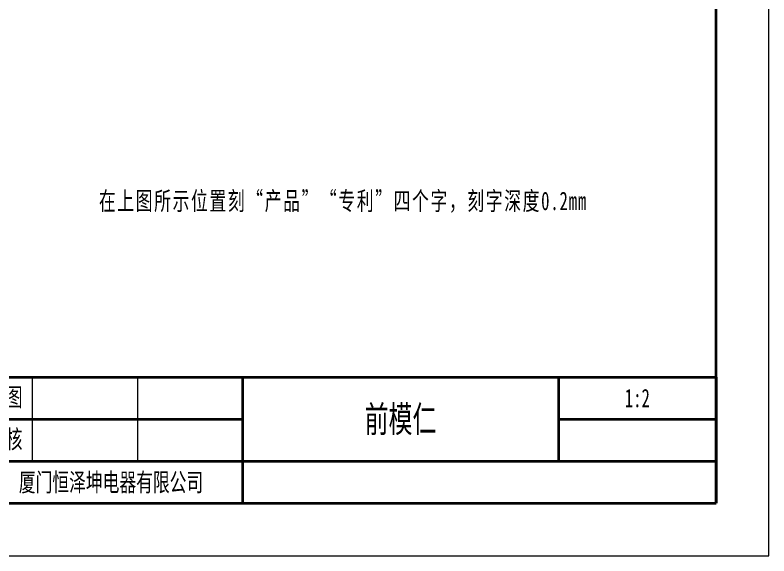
# Model space of a CAD drawing. Header units: millimetres. Extents: x -297 to 297, y -210 to 210.
# Drawn here: x 10.5 to 297, y -210 to -4.4 of the extents above; entities that cross this region are included whole.
import ezdxf
from ezdxf.enums import TextEntityAlignment as Align

# ---------------------------------------------------------------- set-up
doc = ezdxf.new("R2010")
doc.units = ezdxf.units.MM
for name, color, linetype, lineweight in [('尺寸线层', 3, 'Continuous', 18), ('粗实线层', 7, 'Continuous', 35), ('细实线层', 7, 'Continuous', 18)]:
    doc.layers.add(name, color=color, linetype=linetype, lineweight=lineweight)
doc.styles.add('标准', font='', dxfattribs={"width": 0.667})
doc.styles.get('标准').set_extended_font_data('宋体')

# ---------------------------------------------------------------- blocks, each defined once
blk = doc.blocks.new('$CAXA_FRAME_13B17AC1$')
at = {"layer": '粗实线层'}
for p, q in [((138.5, -95), (138.5, 95)), ((-138.5, -95), (138.5, -95))]:
    blk.add_line(p, q, dxfattribs=at)
at = {"layer": '细实线层'}
for p, q in [((148.5, -105), (148.5, 105)), ((-148.5, -105), (148.5, -105))]:
    blk.add_line(p, q, dxfattribs=at)
blk = doc.blocks.new('$CAXA_TITLE_151E506F$')
at = {"layer": '粗实线层'}
for p, q in [((-140, 24), (-140, 0)), ((-140, 24), (0, 24)), ((-90, 24), (-90, 0)), ((-30, 24), (-30, 8)), ((0, 24), (0, 0)), ((0, 24), (0, 8)), ((-140, 16), (-90, 16)), ((-30, 16), (0, 16)), ((-140, 8), (0, 8)), ((-140, 0), (0, 0))]:
    blk.add_line(p, q, dxfattribs=at)
at = {"layer": '细实线层'}
for p, q in [((-130, 24), (-130, 8)), ((-110, 24), (-110, 8))]:
    blk.add_line(p, q, dxfattribs=at)
at = {"layer": '尺寸线层', "char_height": 3.5, "width": 18, "attachment_point": 5, "line_spacing_factor": 0.963108, "style": '标准'}
for s, insert in [('\\T1.1;制图', (-135, 20)), ('\\T1.1;校核', (-135, 12))]:
    blk.add_mtext(s, dxfattribs=dict(at, insert=insert))
at = {"layer": '尺寸线层', "style": '标准', "width": 0.667}
for tag, height, p in [('制图签名', 3.63, (-120, 20)), ('制图日期', 3.63, (-100, 20)), ('图纸比例', 3.63, (-15, 20)), ('图纸名称', 5.19, (-60, 16)), ('校核签名', 3.63, (-120, 12)), ('校核日期', 3.63, (-100, 12)), ('重量', 3.63, (-15, 12)), ('院校名称', 3.63, (-115, 4)), ('图纸编号', 3.63, (-45, 4))]:
    blk.add_attdef(tag, text='', height=height, dxfattribs=at).set_placement(p, align=Align.MIDDLE_CENTER)

msp = doc.modelspace()

# ---------------------------------------------------------------- block references
at = {"layer": '粗实线层', "xscale": 2, "yscale": 2, "zscale": 2}
msp.add_blockref('$CAXA_FRAME_13B17AC1$', (0, 0), dxfattribs=at)
at = {"layer": '粗实线层'}
ref = msp.add_blockref('$CAXA_TITLE_151E506F$', (277, -190), dxfattribs=dict(at, xscale=2, yscale=2, zscale=2))
ref.add_attrib('院校名称', '厦门恒泽坤电器有限公司', dxfattribs={"layer": '尺寸线层', "height": 7, "style": '标准', "width": 0.667}).set_placement((47, -182), align=Align.MIDDLE_CENTER)
ref.add_attrib('图纸名称', '前模仁', dxfattribs={"layer": '尺寸线层', "height": 10, "style": '标准', "width": 0.667}).set_placement((157, -158), align=Align.MIDDLE_CENTER)
ref.add_attrib('图纸比例', '1:2', dxfattribs={"layer": '尺寸线层', "height": 7, "style": '标准', "width": 0.667}).set_placement((247, -150), align=Align.MIDDLE_CENTER)

# ---------------------------------------------------------------- texts
at = {"layer": '尺寸线层', "lineweight": 18, "insert": (42.38, -71.55), "char_height": 7, "width": 196.8618, "attachment_point": 1, "line_spacing_factor": 1.15057, "style": '标准'}
msp.add_mtext('\\T1.1;在上图所示位置刻“产品”“专利”四个字，刻字深度0.2mm', dxfattribs=at)

doc.saveas('drawing.dxf')
